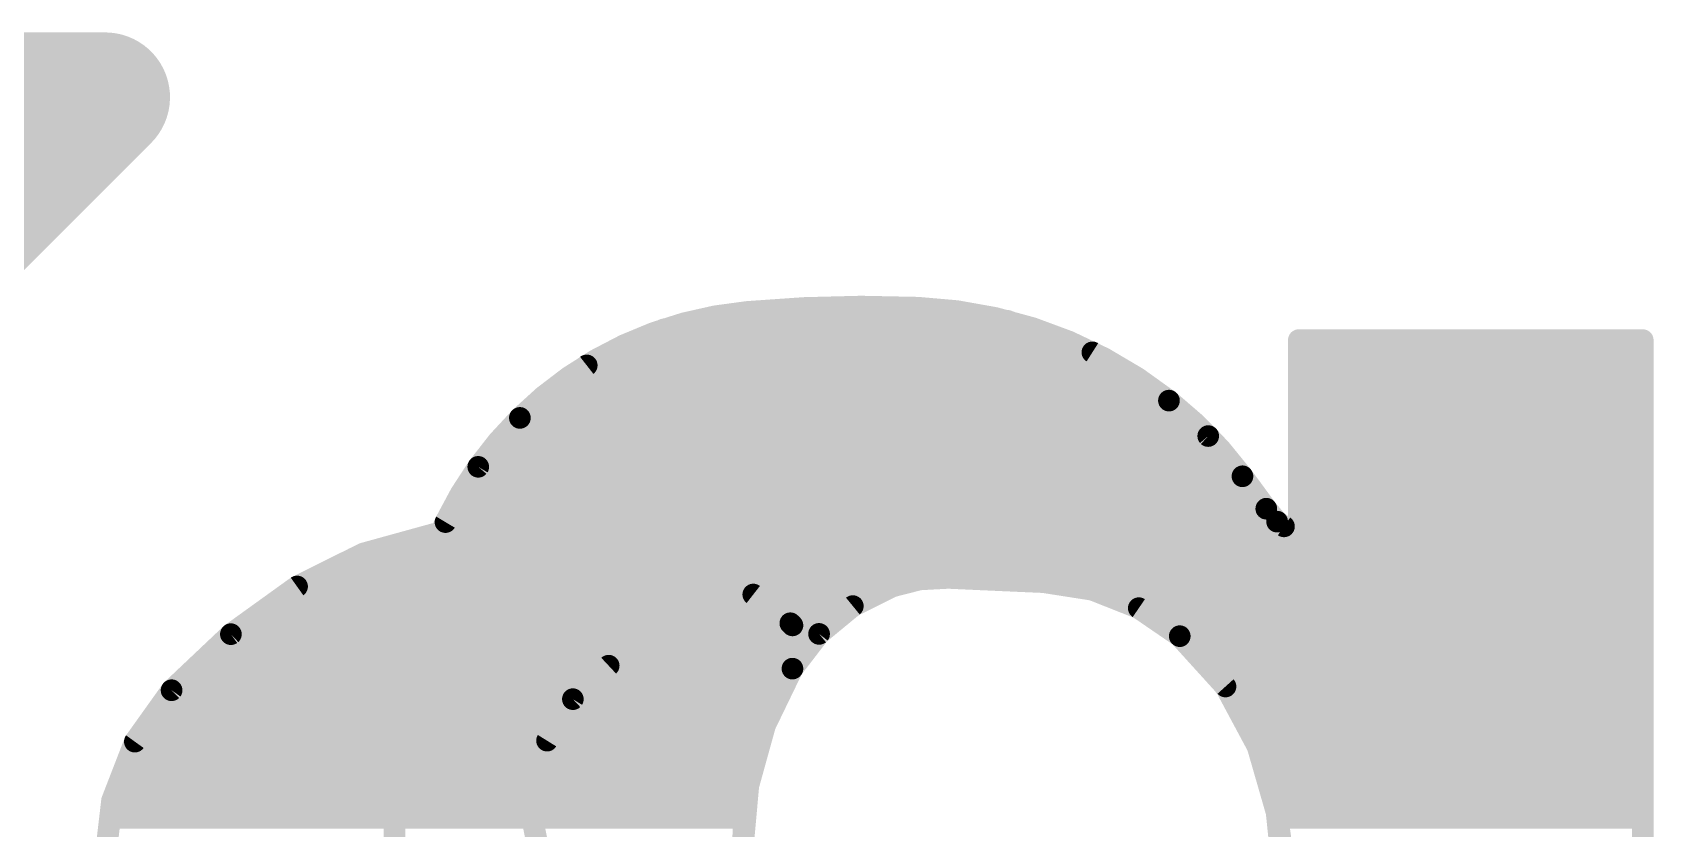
# Model space of a CAD drawing. Extents: x -8.9 to 15.4, y -3.8 to 15.4.
# Drawn here: x 1.363 to 3.266, y 9.563 to 10.499 of the extents above; entities that cross this region are included whole.
import ezdxf

# ---------------------------------------------------------------- set-up
doc = ezdxf.new("R2010")
doc.units = 0
for name, color, linetype in [('16', 132, 'CONTINUOUS'), ('21', 41, 'CONTINUOUS'), ('22', 40, 'CONTINUOUS')]:
    doc.layers.add(name, color=color, linetype=linetype)

msp = doc.modelspace()

# ---------------------------------------------------------------- linework, layer by layer
at = {"layer": '16', "const_width": 0.1524}
for points in [[(1.4485, 10.4224), (0.5842, 10.4224)], [(1.1604, 10.1343), (1.4485, 10.4224)]]:
    msp.add_lwpolyline(points, dxfattribs=at)
at = {"layer": '16', "const_width": 0.0762}
for points in [[(1.4755, 10.3955, 1), (1.4216, 10.4494)], [(1.4485, 10.3843, 1), (1.4485, 10.4605)]]:
    msp.add_lwpolyline(points, format="xyb", dxfattribs=at)
at = {"layer": '21', "const_width": 0.0254}
for points in [[(1.8359, 9.9096), (1.7519, 9.8864)], [(1.823, 9.906), (2.0194, 9.906)], [(1.9228, 9.9162), (1.8359, 9.9096)], [(2.0129, 9.9077), (1.9228, 9.9162)], [(2.1006, 9.8857), (2.0129, 9.9077)], [(1.7519, 9.8864), (1.6739, 9.8476)], [(2.1235, 9.8755), (2.1006, 9.8857)], [(1.7402, 9.8806), (2.112, 9.8806)], [(2.1591, 9.8603), (2.1235, 9.8755)], [(1.6739, 9.8476), (1.5962, 9.7916)], [(1.6892, 9.8552), (2.1707, 9.8552)], [(2.2095, 9.8382), (2.1591, 9.8603)], [(1.6492, 9.8298), (2.2204, 9.8298)], [(2.253, 9.8044), (2.2095, 9.8382)], [(1.5962, 9.7916), (1.5266, 9.7257)], [(1.614, 9.8044), (2.253, 9.8044)], [(2.0905, 9.7815), (2.1417, 9.796)], [(2.1417, 9.796), (2.1946, 9.8019)], [(2.1946, 9.8019), (2.2556, 9.8019)], [(2.2555, 9.8019), (2.253, 9.8044)], [(2.2556, 9.8019), (2.2555, 9.8019)], [(1.5829, 9.779), (2.0858, 9.779)], [(2.0397, 9.7545), (2.0905, 9.7815)], [(1.5561, 9.7536), (2.0387, 9.7536)], [(1.9977, 9.7153), (2.0397, 9.7545)], [(1.5266, 9.7257), (1.4835, 9.6653)], [(1.5292, 9.7282), (2.0116, 9.7282)], [(1.9674, 9.6664), (1.9977, 9.7153)], [(1.5102, 9.7028), (1.99, 9.7028)], [(1.4921, 9.6774), (1.9742, 9.6774)], [(1.4835, 9.6653), (1.4567, 9.5961)], [(1.9508, 9.6114), (1.9674, 9.6664)], [(1.4783, 9.652), (1.963, 9.652)], [(1.4685, 9.6266), (1.9554, 9.6266)], [(1.4587, 9.6012), (1.9504, 9.6012)], [(1.9494, 9.578), (1.9508, 9.6114)], [(1.4567, 9.5961), (1.4481, 9.5224)], [(1.4543, 9.5758), (1.9498, 9.5758)], [(1.9559, 9.5453), (1.9494, 9.578)]]:
    msp.add_lwpolyline(points, dxfattribs=at)
at = {"layer": '21', "const_width": 0.0127}
for points in [[(1.823, 9.9123, 1), (1.823, 9.8997)], [(1.8354, 9.9159, 1), (1.8364, 9.9032)], [(1.8376, 9.9035, 1), (1.8342, 9.9157)], [(1.9234, 9.9225, 1), (1.9222, 9.9099)], [(1.9233, 9.9099, 1), (1.9223, 9.9225)], [(2.0144, 9.9138, 1), (2.0113, 9.9015)], [(2.0122, 9.9013, 1), (2.0135, 9.914)], [(2.0194, 9.8997, 1), (2.0194, 9.9123)], [(1.7502, 9.8925, 1), (1.7536, 9.8803)], [(1.7547, 9.8807, 1), (1.7491, 9.8921)], [(2.1032, 9.8915, 1), (2.098, 9.8799)], [(2.0991, 9.8795, 1), (2.1021, 9.8919)], [(1.7402, 9.887, 1), (1.7402, 9.8743)], [(2.112, 9.8743, 1), (2.112, 9.887)], [(2.126, 9.8813, 1), (2.121, 9.8697)], [(2.1209, 9.8697, 1), (2.1261, 9.8813)], [(1.6711, 9.8533, 1), (1.6767, 9.8419)], [(1.6776, 9.8424, 1), (1.6702, 9.8528)], [(1.6892, 9.8615, 1), (1.6892, 9.8489)], [(2.1616, 9.8661, 1), (2.1566, 9.8545)], [(2.1566, 9.8545, 1), (2.1616, 9.8661)], [(2.1707, 9.8489, 1), (2.1707, 9.8615)], [(1.6492, 9.8361, 1), (1.6492, 9.8235)], [(2.2134, 9.8432, 1), (2.2056, 9.8332)], [(2.207, 9.8324, 1), (2.2121, 9.844)], [(2.2204, 9.8235, 1), (2.2204, 9.8361)], [(1.5925, 9.7967, 1), (1.5999, 9.7864)], [(1.6006, 9.7869, 1), (1.5918, 9.7962)], [(1.614, 9.8108, 1), (1.614, 9.7981)], [(2.141, 9.8023, 1), (2.1424, 9.7897)], [(2.1434, 9.7899, 1), (2.14, 9.8021)], [(2.1946, 9.8082, 1), (2.1946, 9.7956)], [(2.1953, 9.7956, 1), (2.1939, 9.8082)], [(2.2575, 9.8089, 1), (2.2485, 9.7999)], [(2.2491, 9.7994, 1), (2.2569, 9.8094)], [(2.2555, 9.8082, 1), (2.2555, 9.7956)], [(2.251, 9.7974, 1), (2.26, 9.8064)], [(2.253, 9.7981, 1), (2.253, 9.8108)], [(2.2556, 9.7956, 1), (2.2556, 9.8082)], [(2.2556, 9.7956, 1), (2.2556, 9.8082)], [(1.5829, 9.7853, 1), (1.5829, 9.7727)], [(2.0888, 9.7876, 1), (2.0922, 9.7754)], [(2.0858, 9.7727, 1), (2.0858, 9.7853)], [(2.0935, 9.7759, 1), (2.0875, 9.7871)], [(1.5561, 9.7599, 1), (1.5561, 9.7473)], [(2.0368, 9.7601, 1), (2.0427, 9.7489)], [(2.0441, 9.7499, 1), (2.0354, 9.7592)], [(2.0387, 9.7473, 1), (2.0387, 9.7599)], [(1.5222, 9.7303, 1), (1.531, 9.7211)], [(1.5318, 9.722, 1), (1.5214, 9.7294)], [(1.5292, 9.7346, 1), (1.5292, 9.7219)], [(1.9934, 9.7199, 1), (2.0021, 9.7106)], [(2.0031, 9.7119, 1), (1.9923, 9.7186)], [(2.0116, 9.7219, 1), (2.0116, 9.7346)], [(1.5102, 9.7091, 1), (1.5102, 9.6965)], [(1.99, 9.6965, 1), (1.99, 9.7091)], [(1.4921, 9.6837, 1), (1.4921, 9.6711)], [(1.9742, 9.6711, 1), (1.9742, 9.6837)], [(1.4783, 9.669, 1), (1.4886, 9.6616)], [(1.4894, 9.663, 1), (1.4775, 9.6676)], [(1.962, 9.6698, 1), (1.9728, 9.6631)], [(1.9735, 9.6646, 1), (1.9613, 9.6683)], [(1.4783, 9.6584, 1), (1.4783, 9.6457)], [(1.963, 9.6457, 1), (1.963, 9.6584)], [(1.4685, 9.6329, 1), (1.4685, 9.6203)], [(1.9554, 9.6203, 1), (1.9554, 9.6329)], [(1.4587, 9.6075, 1), (1.4587, 9.5949)], [(1.9447, 9.6132, 1), (1.9569, 9.6096)], [(1.9571, 9.6111, 1), (1.9445, 9.6117)], [(1.9504, 9.5949, 1), (1.9504, 9.6075)], [(1.463, 9.5954, 1), (1.4504, 9.5969)], [(1.4508, 9.5984, 1), (1.4627, 9.5938)], [(1.4543, 9.5822, 1), (1.4543, 9.5695)], [(1.943, 9.5783, 1), (1.9557, 9.5778)], [(1.9556, 9.5793, 1), (1.9432, 9.5768)], [(1.9498, 9.5695, 1), (1.9498, 9.5822)]]:
    msp.add_lwpolyline(points, format="xyb", dxfattribs=at)
at = {"layer": '22'}
for points, const_width in [([(2.2022, 10.1702, 0.1741), (1.9355, 10.0457)], 0.0254), ([(2.4028, 10.1752, 0.0335), (2.2022, 10.1702)], 0.0254), ([(2.202, 10.1765, 1), (2.2024, 10.1639)], 0.0127), ([(2.2016, 10.1765, 1), (2.2028, 10.1639)], 0.0127), ([(2.2035, 10.164, 1), (2.2009, 10.1764)], 0.0127), ([(2.2028, 10.1639, 1), (2.2016, 10.1765)], 0.0127), ([(2.4037, 10.1815, 1), (2.4019, 10.1689)], 0.0127), ([(2.6975, 10.066, 0.1577), (2.4028, 10.1752)], 0.0254), ([(2.4031, 10.1815, 1), (2.4025, 10.1689)], 0.0127), ([(2.4025, 10.1689, 1), (2.4031, 10.1815)], 0.0127), ([(2.403, 10.1689, 1), (2.4026, 10.1815)], 0.0127), ([(2.1536, 10.1663, 1), (2.1536, 10.1537)], 0.0127), ([(2.5102, 10.1657, 1), (2.5058, 10.1538)], 0.0127), ([(2.506, 10.1537, 1), (2.506, 10.1663)], 0.0127), ([(2.507, 10.1534, 1), (2.5089, 10.166)], 0.0127), ([(2.0722, 10.141, 1), (2.0722, 10.1283)], 0.0127), ([(2.1032, 10.1559, 1), (2.1058, 10.1435)], 0.0127), ([(2.1072, 10.1439, 1), (2.1018, 10.1554)], 0.0127), ([(2.5757, 10.1283, 1), (2.5757, 10.141)], 0.0127), ([(2.8563, 10.1371, 1), (2.8436, 10.1371)], 0.0127), ([(2.8563, 10.1371, 1), (2.8436, 10.1371)], 0.0127), ([(2.8499, 10.141, 1), (2.8499, 10.1283)], 0.0127), ([(2.8499, 10.1434, 1), (2.8499, 10.1308)], 0.0127), ([(2.8499, 10.1434, 1), (2.8499, 10.1308)], 0.0127), ([(3.2601, 10.1371, 1), (3.2474, 10.1371)], 0.0127), ([(3.2601, 10.1371, 1), (3.2474, 10.1371)], 0.0127), ([(3.2537, 10.1308, 1), (3.2537, 10.1434)], 0.0127), ([(3.2537, 10.1308, 1), (3.2537, 10.1434)], 0.0127), ([(3.2537, 10.1283, 1), (3.2537, 10.141)], 0.0127), ([(2.611, 10.1281, 1), (2.6042, 10.1174)], 0.0127), ([(2.6054, 10.1168, 1), (2.6098, 10.1287)], 0.0127), ([(2.0113, 10.1132, 1), (2.0167, 10.1017)], 0.0127), ([(2.0179, 10.1024, 1), (2.0101, 10.1124)], 0.0127), ([(2.0178, 10.1156, 1), (2.0178, 10.1029)], 0.0127), ([(2.6291, 10.1029, 1), (2.6291, 10.1156)], 0.0127), ([(2.8499, 10.1156, 1), (2.8499, 10.1029)], 0.0127), ([(3.2537, 10.1029, 1), (3.2537, 10.1156)], 0.0127), ([(1.9839, 10.0901, 1), (1.9839, 10.0775)], 0.0127), ([(2.6693, 10.0775, 1), (2.6693, 10.0901)], 0.0127), ([(2.8499, 10.0901, 1), (2.8499, 10.0775)], 0.0127), ([(3.2537, 10.0775, 1), (3.2537, 10.0901)], 0.0127), ([(1.9516, 10.0648, 1), (1.9516, 10.0521)], 0.0127), ([(2.7018, 10.0707, 1), (2.6932, 10.0613)], 0.0127), ([(2.7838, 9.9771, 0.0664), (2.6975, 10.066)], 0.0254), ([(2.7014, 10.071, 1), (2.6936, 10.061)], 0.0127), ([(2.6936, 10.061, 1), (2.7014, 10.071)], 0.0127), ([(2.6941, 10.0606, 1), (2.7009, 10.0714)], 0.0127), ([(2.7059, 10.0521, 1), (2.7059, 10.0648)], 0.0127), ([(2.8499, 10.0648, 1), (2.8499, 10.0521)], 0.0127), ([(3.2537, 10.0521, 1), (3.2537, 10.0648)], 0.0127), ([(1.9355, 10.0457, 0.1281), (1.8212, 9.8527)], 0.0254), ([(1.9316, 10.0507, 1), (1.9394, 10.0407)], 0.0127), ([(1.931, 10.0502, 1), (1.94, 10.0412)], 0.0127), ([(1.9403, 10.0416, 1), (1.9307, 10.0498)], 0.0127), ([(1.94, 10.0412, 1), (1.931, 10.0502)], 0.0127), ([(1.9247, 10.0394, 1), (1.9247, 10.0267)], 0.0127), ([(2.7341, 10.0267, 1), (2.7341, 10.0394)], 0.0127), ([(2.7484, 10.0285, 1), (2.7388, 10.0203)], 0.0127), ([(2.7393, 10.0197, 1), (2.7479, 10.0291)], 0.0127), ([(2.8499, 10.0394, 1), (2.8499, 10.0267)], 0.0127), ([(3.2537, 10.0267, 1), (3.2537, 10.0394)], 0.0127), ([(1.9031, 10.0139, 1), (1.9031, 10.0013)], 0.0127), ([(2.7579, 10.0013, 1), (2.7579, 10.0139)], 0.0127), ([(2.8499, 10.0139, 1), (2.8499, 10.0013)], 0.0127), ([(3.2537, 10.0013, 1), (3.2537, 10.0139)], 0.0127), ([(1.8831, 9.9886, 1), (1.8831, 9.9759)], 0.0127), ([(1.8818, 9.9923, 1), (1.8914, 9.9841)], 0.0127), ([(1.8921, 9.9849, 1), (1.8811, 9.9914)], 0.0127), ([(2.7795, 9.9759, 1), (2.7795, 9.9886)], 0.0127), ([(2.8499, 9.9886, 1), (2.8499, 9.9759)], 0.0127), ([(3.2537, 9.9759, 1), (3.2537, 9.9886)], 0.0127), ([(2.7889, 9.9809, 1), (2.7787, 9.9733)], 0.0127), ([(2.8118, 9.939, 0.0022), (2.7838, 9.9771)], 0.0254), ([(2.7889, 9.9809, 1), (2.7787, 9.9733)], 0.0127), ([(2.7787, 9.9733, 1), (2.7889, 9.9809)], 0.0127), ([(2.779, 9.973, 1), (2.7886, 9.9812)], 0.0127), ([(1.868, 9.9632, 1), (1.868, 9.9505)], 0.0127), ([(2.7987, 9.9505, 1), (2.7987, 9.9632)], 0.0127), ([(2.8499, 9.9632, 1), (2.8499, 9.9505)], 0.0127), ([(3.2537, 9.9505, 1), (3.2537, 9.9632)], 0.0127), ([(1.8541, 9.921, 1), (1.8422, 9.9255)], 0.0127), ([(1.853, 9.9377, 1), (1.853, 9.9251)], 0.0127), ([(2.8167, 9.9431, 1), (2.8069, 9.9349)], 0.0127), ([(2.8118, 9.939, 0.0333), (2.8245, 9.9238)], 0.0254), ([(2.8169, 9.9427, 1), (2.8067, 9.9353)], 0.0127), ([(2.8067, 9.9352, 1), (2.8169, 9.9428)], 0.0127), ([(2.8067, 9.9353, 1), (2.8169, 9.9427)], 0.0127), ([(2.8281, 9.929, 1), (2.8209, 9.9186)], 0.0127), ([(2.8245, 9.9238, 0.205), (2.8423, 9.9162)], 0.0254), ([(2.8291, 9.9282, 1), (2.8199, 9.9194)], 0.0127), ([(2.8182, 9.9251, 1), (2.8182, 9.9377)], 0.0127), ([(2.8499, 9.9377, 1), (2.8499, 9.9251)], 0.0127), ([(3.2537, 9.9251, 1), (3.2537, 9.9377)], 0.0127), ([(1.8416, 9.9123, 1), (1.8416, 9.8997)], 0.0127), ([(1.8427, 9.9265, 1), (1.8536, 9.92)], 0.0127), ([(2.8196, 9.9197, 1), (2.8294, 9.9279)], 0.0127), ([(2.8199, 9.9194, 1), (2.8291, 9.9282)], 0.0127), ([(2.8339, 9.9244, 1), (2.8314, 9.912)], 0.0127), ([(2.829, 9.913, 1), (2.8362, 9.9234)], 0.0127), ([(2.8423, 9.9225, 1), (2.8423, 9.9099)], 0.0127), ([(2.8423, 9.9225, 1), (2.8423, 9.9099)], 0.0127), ([(2.841, 9.91, 1), (2.8436, 9.9224)], 0.0127), ([(2.8423, 9.9099, 1), (2.8423, 9.9225)], 0.0127), ([(2.8436, 9.9162, 1), (2.8563, 9.9162)], 0.0127), ([(2.8436, 9.9162, 1), (2.8563, 9.9162)], 0.0127), ([(2.8499, 9.9099, 1), (2.8499, 9.9225)], 0.0127), ([(2.8499, 9.9099, 1), (2.8499, 9.9225)], 0.0127), ([(3.2537, 9.8997, 1), (3.2537, 9.9123)], 0.0127), ([(1.8319, 9.887, 1), (1.8319, 9.8743)], 0.0127), ([(3.2537, 9.8743, 1), (3.2537, 9.887)], 0.0127), ([(1.8212, 9.8527, 0.0668), (1.7882, 9.6291)], 0.0254), ([(1.8153, 9.855, 1), (1.8271, 9.8504)], 0.0127), ([(1.8151, 9.8545, 1), (1.8273, 9.8509)], 0.0127), ([(1.8274, 9.8514, 1), (1.815, 9.854)], 0.0127), ([(1.8273, 9.8509, 1), (1.8151, 9.8545)], 0.0127), ([(1.8222, 9.8615, 1), (1.8222, 9.8489)], 0.0127), ([(2.3724, 9.8476, 0.1719), (2.2555, 9.7511)], 0.0254), ([(2.3708, 9.8538, 1), (2.374, 9.8414)], 0.0127), ([(2.4384, 9.8577, 0.0992), (2.3724, 9.8476)], 0.0254), ([(2.3702, 9.8536, 1), (2.3746, 9.8416)], 0.0127), ([(2.3752, 9.8419, 1), (2.3696, 9.8533)], 0.0127), ([(2.3746, 9.8416, 1), (2.3702, 9.8536)], 0.0127), ([(2.4046, 9.8623, 1), (2.4052, 9.8496)], 0.0127), ([(2.4021, 9.8489, 1), (2.4021, 9.8615)], 0.0127), ([(2.4065, 9.8498, 1), (2.4033, 9.8621)], 0.0127), ([(2.4387, 9.864, 1), (2.4381, 9.8514)], 0.0127), ([(2.4384, 9.8577, 0.0006), (2.5502, 9.8527)], 0.0254), ([(2.4387, 9.864, 1), (2.4381, 9.8514)], 0.0127), ([(2.4387, 9.8514, 1), (2.4381, 9.864)], 0.0127), ([(2.4381, 9.8514, 1), (2.4387, 9.864)], 0.0127), ([(2.4943, 9.8615, 1), (2.4943, 9.8489)], 0.0127), ([(2.5512, 9.859, 1), (2.5492, 9.8464)], 0.0127), ([(2.7102, 9.7892, 0.1688), (2.5502, 9.8527)], 0.0254), ([(2.5505, 9.859, 1), (2.5499, 9.8464)], 0.0127), ([(2.5499, 9.8464, 1), (2.5505, 9.859)], 0.0127), ([(2.5499, 9.8464, 1), (2.5505, 9.859)], 0.0127), ([(3.2537, 9.8489, 1), (3.2537, 9.8615)], 0.0127), ([(1.8162, 9.8361, 1), (1.8162, 9.8235)], 0.0127), ([(2.3367, 9.8235, 1), (2.3367, 9.8361)], 0.0127), ([(2.6102, 9.8496, 1), (2.6055, 9.8378)], 0.0127), ([(2.6069, 9.8374, 1), (2.6088, 9.85)], 0.0127), ([(2.6429, 9.8361, 1), (2.6429, 9.8235)], 0.0127), ([(3.2537, 9.8235, 1), (3.2537, 9.8361)], 0.0127), ([(2.3236, 9.8303, 1), (2.3292, 9.819)], 0.0127), ([(2.3304, 9.8197, 1), (2.3224, 9.8295)], 0.0127), ([(2.6657, 9.8274, 1), (2.6585, 9.8169)], 0.0127), ([(2.6597, 9.8163, 1), (2.6644, 9.8281)], 0.0127), ([(1.8107, 9.8108, 1), (1.8107, 9.7981)], 0.0127), ([(2.2827, 9.7968, 1), (2.2908, 9.787)], 0.0127), ([(2.2918, 9.788, 1), (2.2817, 9.7958)], 0.0127), ([(2.3019, 9.7981, 1), (2.3019, 9.8108)], 0.0127), ([(2.688, 9.8108, 1), (2.688, 9.7981)], 0.0127), ([(2.7149, 9.7935, 1), (2.7055, 9.7849)], 0.0127), ([(2.8016, 9.6596, 0.1229), (2.7102, 9.7892)], 0.0254), ([(2.7143, 9.794, 1), (2.7061, 9.7844)], 0.0127), ([(3.2537, 9.7981, 1), (3.2537, 9.8108)], 0.0127), ([(1.8052, 9.7853, 1), (1.8052, 9.7727)], 0.0127), ([(2.2769, 9.7727, 1), (2.2769, 9.7853)], 0.0127), ([(2.7061, 9.7844, 1), (2.7143, 9.794)], 0.0127), ([(2.7066, 9.784, 1), (2.7138, 9.7944)], 0.0127), ([(2.7194, 9.7853, 1), (2.7194, 9.7727)], 0.0127), ([(3.2537, 9.7727, 1), (3.2537, 9.7853)], 0.0127), ([(1.7997, 9.7599, 1), (1.7997, 9.7473)], 0.0127), ([(2.2555, 9.7511, 0.136), (2.1971, 9.5402)], 0.0254), ([(2.2612, 9.7483, 1), (2.2498, 9.7539)], 0.0127), ([(2.2609, 9.7478, 1), (2.2501, 9.7544)], 0.0127), ([(2.2574, 9.7473, 1), (2.2574, 9.7599)], 0.0127), ([(2.7425, 9.7599, 1), (2.7425, 9.7473)], 0.0127), ([(3.2537, 9.7473, 1), (3.2537, 9.7599)], 0.0127), ([(1.8036, 9.7415, 1), (1.7909, 9.7425)], 0.0127), ([(1.791, 9.7433, 1), (1.8034, 9.7407)], 0.0127), ([(2.2505, 9.755, 1), (2.2605, 9.7472)], 0.0127), ([(2.2501, 9.7544, 1), (2.2609, 9.7478)], 0.0127), ([(1.7961, 9.7346, 1), (1.7961, 9.7219)], 0.0127), ([(2.2444, 9.7219, 1), (2.2444, 9.7346)], 0.0127), ([(2.7695, 9.733, 1), (2.7583, 9.727)], 0.0127), ([(2.7648, 9.7346, 1), (2.7648, 9.7219)], 0.0127), ([(2.7592, 9.7258, 1), (2.7686, 9.7343)], 0.0127), ([(3.2537, 9.7219, 1), (3.2537, 9.7346)], 0.0127), ([(1.7941, 9.7091, 1), (1.7941, 9.6965)], 0.0127), ([(2.2321, 9.6965, 1), (2.2321, 9.7091)], 0.0127), ([(2.7784, 9.7091, 1), (2.7784, 9.6965)], 0.0127), ([(3.2537, 9.6965, 1), (3.2537, 9.7091)], 0.0127), ([(1.7921, 9.6837, 1), (1.7921, 9.6711)], 0.0127), ([(2.2177, 9.6875, 1), (2.2291, 9.6819)], 0.0127), ([(2.2295, 9.683, 1), (2.2173, 9.6864)], 0.0127), ([(2.2214, 9.6711, 1), (2.2214, 9.6837)], 0.0127), ([(2.7921, 9.6837, 1), (2.7921, 9.6711)], 0.0127), ([(3.2537, 9.6711, 1), (3.2537, 9.6837)], 0.0127), ([(2.8077, 9.6614, 1), (2.7955, 9.6578)], 0.0127), ([(2.8321, 9.5021, 0.0895), (2.8016, 9.6596)], 0.0254), ([(2.8075, 9.6619, 1), (2.7957, 9.6573)], 0.0127), ([(2.796, 9.6566, 1), (2.8072, 9.6626)], 0.0127), ([(1.79, 9.6584, 1), (1.79, 9.6457)], 0.0127), ([(2.2143, 9.6457, 1), (2.2143, 9.6584)], 0.0127), ([(2.7957, 9.6573, 1), (2.8075, 9.6619)], 0.0127), ([(2.8038, 9.6584, 1), (2.8038, 9.6457)], 0.0127), ([(3.2537, 9.6457, 1), (3.2537, 9.6584)], 0.0127), ([(1.7946, 9.6291, 1), (1.7818, 9.6291)], 0.0127), ([(1.7946, 9.6291, 1), (1.7818, 9.6291)], 0.0127), ([(1.7819, 9.6296, 1), (1.7945, 9.6286)], 0.0127), ([(1.7819, 9.6292, 1), (1.7945, 9.629)], 0.0127), ([(1.7882, 9.6329, 1), (1.7882, 9.6203)], 0.0127), ([(2.2073, 9.6203, 1), (2.2073, 9.6329)], 0.0127), ([(2.8111, 9.6329, 1), (2.8111, 9.6203)], 0.0127), ([(3.2537, 9.6203, 1), (3.2537, 9.6329)], 0.0127), ([(1.7882, 9.6075, 1), (1.7882, 9.5949)], 0.0127), ([(2.1976, 9.6153, 1), (2.2098, 9.6119)], 0.0127), ([(2.21, 9.6131, 1), (2.1974, 9.6142)], 0.0127), ([(2.2026, 9.5949, 1), (2.2026, 9.6075)], 0.0127), ([(2.8184, 9.6075, 1), (2.8184, 9.5949)], 0.0127), ([(3.2537, 9.5949, 1), (3.2537, 9.6075)], 0.0127), ([(2.8302, 9.5829, 1), (2.8176, 9.5816)], 0.0127), ([(1.7882, 9.5822, 1), (1.7882, 9.5695)], 0.0127), ([(2.2003, 9.5695, 1), (2.2003, 9.5822)], 0.0127), ([(2.8178, 9.5805, 1), (2.83, 9.584)], 0.0127), ([(2.8246, 9.5822, 1), (2.8246, 9.5695)], 0.0127), ([(3.2537, 9.5695, 1), (3.2537, 9.5822)], 0.0127)]:
    msp.add_lwpolyline(points, format="xyb", dxfattribs=dict(at, const_width=const_width))
at = {"layer": '22', "const_width": 0.0254}
for points in [[(2.2022, 10.1702), (2.1045, 10.1497)], [(2.4028, 10.1752), (2.2022, 10.1702)], [(2.508, 10.1597), (2.4028, 10.1752)], [(2.1536, 10.16), (2.506, 10.16)], [(2.6076, 10.1228), (2.508, 10.1597)], [(2.1045, 10.1497), (2.014, 10.1074)], [(2.0722, 10.1346), (2.5757, 10.1346)], [(3.2537, 10.1371), (2.8499, 10.1371)], [(2.8499, 10.1371), (2.8499, 9.9162)], [(3.2537, 10.1371), (2.8499, 10.1371)], [(2.8499, 10.1371), (2.8499, 9.9162)], [(2.8499, 10.1346), (3.2537, 10.1346)], [(3.2537, 8.5649), (3.2537, 10.1371)], [(3.2537, 8.5649), (3.2537, 10.1371)], [(2.6975, 10.066), (2.6076, 10.1228)], [(2.014, 10.1074), (1.9355, 10.0457)], [(2.0178, 10.1092), (2.6291, 10.1092)], [(2.8499, 10.1092), (3.2537, 10.1092)], [(1.9839, 10.0838), (2.6693, 10.0838)], [(2.8499, 10.0838), (3.2537, 10.0838)], [(1.9516, 10.0584), (2.7059, 10.0584)], [(2.7436, 10.0244), (2.6975, 10.066)], [(2.8499, 10.0584), (3.2537, 10.0584)], [(1.9355, 10.0457), (1.8866, 9.9882)], [(1.9247, 10.033), (2.7341, 10.033)], [(2.7838, 9.9771), (2.7436, 10.0244)], [(2.8499, 10.033), (3.2537, 10.033)], [(1.9031, 10.0076), (2.7579, 10.0076)], [(2.8499, 10.0076), (3.2537, 10.0076)], [(1.8866, 9.9882), (1.8481, 9.9232)], [(1.8831, 9.9822), (2.7795, 9.9822)], [(2.8499, 9.9822), (3.2537, 9.9822)], [(2.8118, 9.939), (2.7838, 9.9771)], [(1.868, 9.9568), (2.7987, 9.9568)], [(2.8499, 9.9568), (3.2537, 9.9568)], [(1.8481, 9.9232), (1.8212, 9.8527)], [(1.853, 9.9314), (2.8182, 9.9314)], [(2.8245, 9.9238), (2.8118, 9.939)], [(2.8326, 9.9182), (2.8245, 9.9238)], [(2.8499, 9.9314), (3.2537, 9.9314)], [(1.8416, 9.906), (3.2537, 9.906)], [(2.8423, 9.9162), (2.8326, 9.9182)], [(2.8499, 9.9162), (2.8423, 9.9162)], [(2.8499, 9.9162), (2.8423, 9.9162)], [(1.8319, 9.8806), (3.2537, 9.8806)], [(1.8212, 9.8527), (1.7972, 9.742)], [(1.8222, 9.8552), (2.4021, 9.8552)], [(2.3264, 9.8246), (2.3724, 9.8476)], [(2.3724, 9.8476), (2.4049, 9.8559)], [(2.4049, 9.8559), (2.4384, 9.8577)], [(2.4384, 9.8577), (2.5502, 9.8527)], [(2.4943, 9.8552), (3.2537, 9.8552)], [(2.5502, 9.8527), (2.6078, 9.8437)], [(1.8162, 9.8298), (2.3367, 9.8298)], [(2.6078, 9.8437), (2.6621, 9.8222)], [(2.6429, 9.8298), (3.2537, 9.8298)], [(2.2868, 9.7919), (2.3264, 9.8246)], [(2.6621, 9.8222), (2.7102, 9.7892)], [(1.8107, 9.8044), (2.3019, 9.8044)], [(2.2555, 9.7511), (2.2868, 9.7919)], [(2.688, 9.8044), (3.2537, 9.8044)], [(2.7102, 9.7892), (2.7639, 9.73)], [(1.8052, 9.779), (2.2769, 9.779)], [(2.7194, 9.779), (3.2537, 9.779)], [(1.7997, 9.7536), (2.2574, 9.7536)], [(2.2234, 9.6847), (2.2555, 9.7511)], [(2.7425, 9.7536), (3.2537, 9.7536)], [(1.7972, 9.742), (1.7882, 9.6291)], [(1.7961, 9.7282), (2.2444, 9.7282)], [(2.7639, 9.73), (2.8016, 9.6596)], [(2.7648, 9.7282), (3.2537, 9.7282)], [(1.7941, 9.7028), (2.2321, 9.7028)], [(2.7784, 9.7028), (3.2537, 9.7028)], [(1.7921, 9.6774), (2.2214, 9.6774)], [(2.2037, 9.6136), (2.2234, 9.6847)], [(2.7921, 9.6774), (3.2537, 9.6774)], [(2.8016, 9.6596), (2.8239, 9.5822)], [(1.79, 9.652), (2.2143, 9.652)], [(2.8038, 9.652), (3.2537, 9.652)], [(1.7882, 9.6291), (1.7882, 8.575)], [(1.7882, 9.6291), (1.7882, 8.575)], [(1.7882, 9.6266), (2.2073, 9.6266)], [(2.8111, 9.6266), (3.2537, 9.6266)], [(1.7882, 9.6012), (2.2026, 9.6012)], [(2.1971, 9.5402), (2.2037, 9.6136)], [(2.8184, 9.6012), (3.2537, 9.6012)], [(2.8239, 9.5822), (2.8321, 9.5021)], [(1.7882, 9.5758), (2.2003, 9.5758)], [(2.8246, 9.5758), (3.2537, 9.5758)]]:
    msp.add_lwpolyline(points, dxfattribs=at)

doc.saveas('drawing.dxf')
